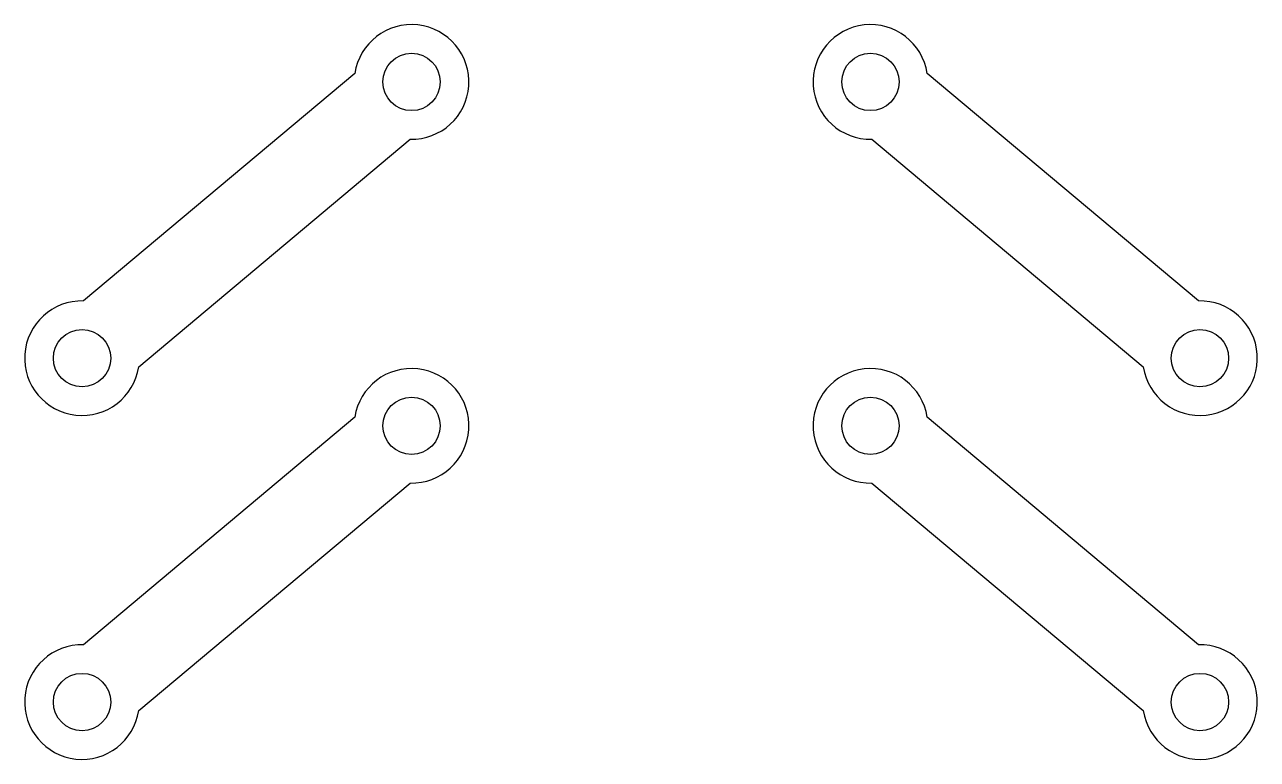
# Model space of a CAD drawing. Header units: metres. Extents: x -215 to 215, y -96 to 160.
import ezdxf

# ---------------------------------------------------------------- set-up
doc = ezdxf.new("R2010")
doc.units = ezdxf.units.M

msp = doc.modelspace()

# ---------------------------------------------------------------- linework, layer by layer
at = {"layer": 'PARAMETRIX'}
for p, q in [((-99.7756, 142.9874), (-194.4147, 63.5758)), ((194.4147, 63.5758), (99.7756, 142.9874)), ((-175.131, 40.5945), (-80.492, 120.0061)), ((80.492, 120.0061), (175.131, 40.5945)), ((-99.7756, 22.9874), (-194.4147, -56.4242)), ((194.4147, -56.4242), (99.7756, 22.9874)), ((-175.131, -79.4055), (-80.492, 0.0061)), ((80.492, 0.0061), (175.131, -79.4055))]:
    msp.add_line(p, q, dxfattribs=at)
for centre in [(-80, 140), (80, 140), (-194.9067, 43.5819), (194.9067, 43.5819), (-80, 20), (80, 20), (-194.9067, -76.4181), (194.9067, -76.4181)]:
    msp.add_circle(centre, 10, dxfattribs=at)
for centre, start, end in [((-80, 140), 268.5904, 171.4096), ((80, 140), 8.5904, 271.4096), ((-194.9067, 43.5819), 88.5904, 351.4096), ((194.9067, 43.5819), 188.5904, 91.4096), ((-80, 20), 268.5904, 171.4096), ((80, 20), 8.5904, 271.4096), ((-194.9067, -76.4181), 88.5904, 351.4096), ((194.9067, -76.4181), 188.5904, 91.4096)]:
    msp.add_arc(centre, 20, start, end, dxfattribs=at)

doc.saveas('drawing.dxf')
